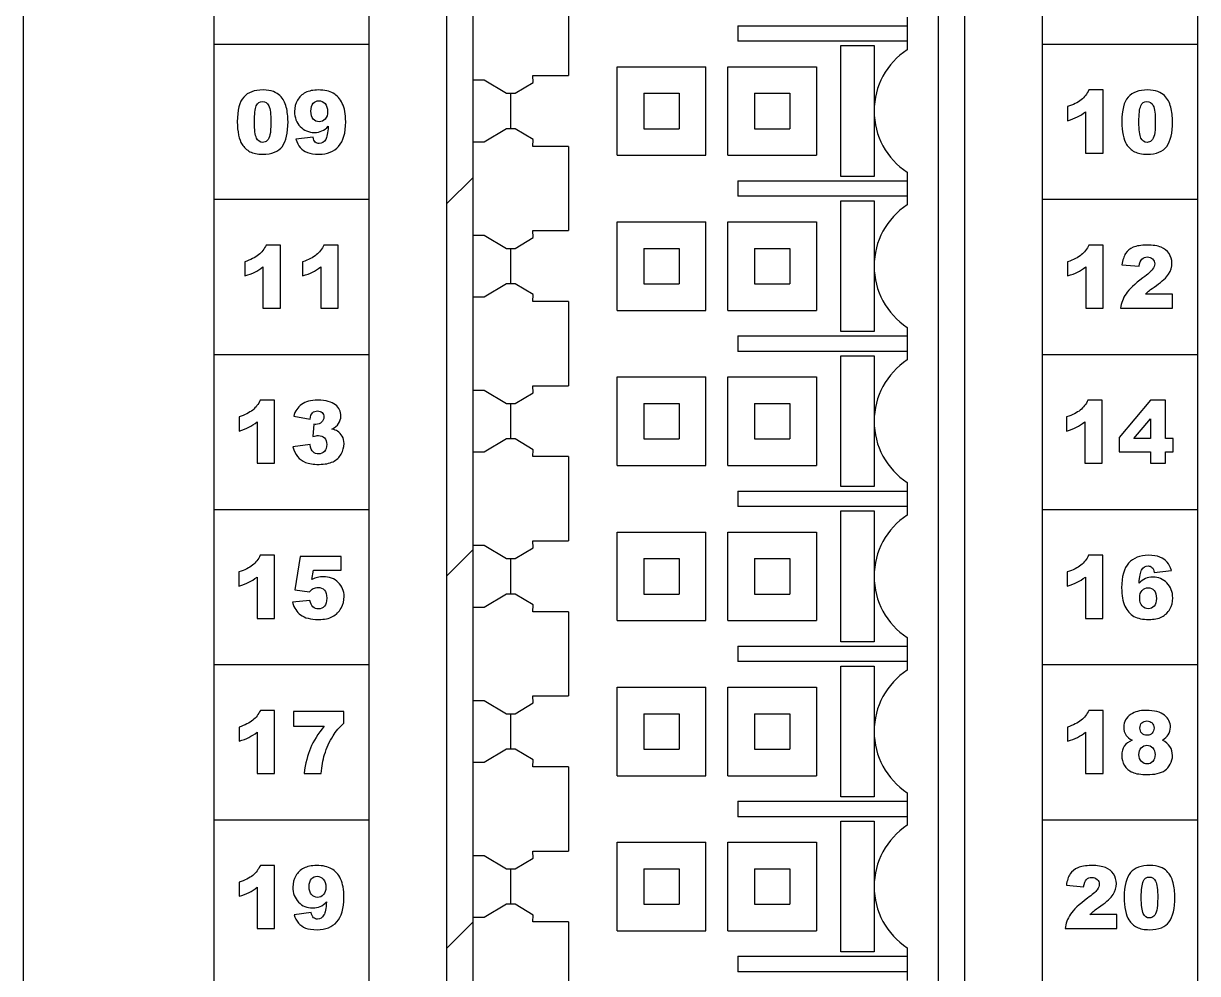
# Model space of a CAD drawing. Header units: millimetres. Extents: x 33 to 632, y -490 to 20.
# Drawn here: x 493.47 to 519.97, y -179.85 to -158.41 of the extents above; entities that cross this region are included whole.
import ezdxf

# ---------------------------------------------------------------- set-up
doc = ezdxf.new("R2010")
doc.units = ezdxf.units.MM

# ---------------------------------------------------------------- blocks, each defined once
blk = doc.blocks.new('MOD_DIM780')
at = {"linetype": 'Continuous'}
for p, q in [((115.619, 48.361), (115.619, 128.861)), ((126.119, 48.361), (126.119, 128.861)), ((115.019, 128.161), (115.019, 48.561)), ((126.719, 48.561), (126.719, 128.161)), ((109.769, 125.111), (109.769, 51.611)), ((113.269, 51.611), (113.269, 125.111)), ((128.469, 51.611), (128.469, 125.111)), ((131.969, 125.111), (131.969, 51.611)), ((105.469, 38.611), (105.469, 124.511)), ((117.769, 112.311), (117.769, 110.411)), ((125.419, 111.728), (125.419, 110.994)), ((121.594, 111.536), (121.594, 111.186)), ((121.594, 111.536), (125.419, 111.536)), ((113.269, 111.111), (109.769, 111.111)), ((125.419, 111.186), (121.594, 111.186)), ((123.918, 108.136), (123.918, 111.086)), ((123.918, 111.086), (124.669, 111.086)), ((124.669, 111.086), (124.669, 109.615)), ((131.969, 111.111), (128.469, 111.111)), ((118.869, 108.611), (118.869, 110.611)), ((118.869, 110.611), (120.869, 110.611)), ((120.869, 108.611), (120.869, 110.611)), ((121.369, 108.611), (121.369, 110.611)), ((121.369, 110.611), (123.369, 110.611)), ((123.369, 110.611), (123.369, 108.611)), ((115.619, 110.311), (115.869, 110.311)), ((115.869, 110.311), (116.369, 110.011)), ((116.566, 110.011), (116.97, 110.253)), ((116.97, 110.253), (116.969, 110.411)), ((116.969, 110.411), (117.769, 110.411)), ((116.369, 110.011), (116.566, 110.011)), ((116.469, 109.211), (116.469, 110.011)), ((119.469, 110.011), (119.469, 109.211)), ((119.469, 110.011), (120.269, 110.011)), ((120.269, 110.011), (120.269, 109.211)), ((121.969, 110.011), (121.969, 109.211)), ((121.969, 110.011), (122.769, 110.011)), ((122.769, 110.011), (122.769, 109.211)), ((129.837, 110.085), (129.515, 110.085)), ((129.837, 108.661), (129.837, 110.085)), ((124.669, 109.607), (124.669, 108.136)), ((129.035, 109.709), (129.035, 109.39)), ((129.443, 109.594), (129.443, 108.661)), ((116.369, 109.211), (115.869, 108.91)), ((116.566, 109.211), (116.369, 109.211)), ((116.97, 108.968), (116.566, 109.211)), ((119.469, 109.211), (120.269, 109.211)), ((121.969, 109.211), (122.769, 109.211)), ((112.005, 109.024), (111.618, 108.975)), ((116.969, 108.811), (116.97, 108.968)), ((115.869, 108.91), (115.619, 108.91)), ((117.769, 108.811), (116.969, 108.811)), ((117.769, 108.811), (117.769, 106.911)), ((129.443, 108.661), (129.837, 108.661)), ((118.869, 108.611), (120.869, 108.611)), ((121.369, 108.611), (123.369, 108.611)), ((124.669, 108.136), (123.918, 108.136)), ((125.419, 108.228), (125.419, 107.494)), ((115.019, 107.514), (115.619, 108.114)), ((121.594, 108.036), (121.594, 107.686)), ((121.594, 108.036), (125.419, 108.036)), ((113.269, 107.611), (109.769, 107.611)), ((125.419, 107.686), (121.594, 107.686)), ((131.969, 107.611), (128.469, 107.611)), ((123.918, 104.636), (123.918, 107.586)), ((123.918, 107.586), (124.669, 107.586)), ((124.669, 107.586), (124.669, 106.115)), ((118.869, 105.111), (118.869, 107.111)), ((118.869, 107.111), (120.869, 107.111)), ((120.869, 105.111), (120.869, 107.111)), ((121.369, 105.111), (121.369, 107.111)), ((121.369, 107.111), (123.369, 107.111)), ((123.369, 107.111), (123.369, 105.111)), ((115.619, 106.811), (115.869, 106.811)), ((115.869, 106.811), (116.369, 106.511)), ((116.97, 106.753), (116.969, 106.911)), ((116.969, 106.911), (117.769, 106.911)), ((111.268, 106.585), (110.946, 106.585)), ((111.268, 105.161), (111.268, 106.585)), ((112.573, 106.585), (112.251, 106.585)), ((112.573, 105.161), (112.573, 106.585)), ((116.566, 106.511), (116.97, 106.753)), ((129.84, 106.585), (129.518, 106.585)), ((129.84, 105.161), (129.84, 106.585)), ((116.369, 106.511), (116.566, 106.511)), ((116.469, 105.711), (116.469, 106.511)), ((119.469, 106.511), (119.469, 105.711)), ((119.469, 106.511), (120.269, 106.511)), ((120.269, 106.511), (120.269, 105.711)), ((121.969, 106.511), (121.969, 105.711)), ((121.969, 106.511), (122.769, 106.511)), ((122.769, 106.511), (122.769, 105.711)), ((110.466, 106.209), (110.466, 105.89)), ((110.875, 106.094), (110.875, 105.161)), ((111.77, 106.209), (111.77, 105.89)), ((112.179, 106.094), (112.179, 105.161)), ((124.669, 106.107), (124.669, 104.636)), ((129.037, 106.209), (129.037, 105.89)), ((129.446, 106.094), (129.446, 105.161)), ((130.263, 106.138), (130.652, 106.106)), ((116.369, 105.711), (115.869, 105.41)), ((116.566, 105.711), (116.369, 105.711)), ((116.97, 105.468), (116.566, 105.711)), ((119.469, 105.711), (120.269, 105.711)), ((121.969, 105.711), (122.769, 105.711)), ((131.401, 105.478), (130.794, 105.478)), ((131.401, 105.161), (131.401, 105.478)), ((115.869, 105.41), (115.619, 105.41)), ((116.969, 105.311), (116.97, 105.468)), ((117.769, 105.311), (116.969, 105.311)), ((117.769, 105.311), (117.769, 103.411)), ((110.875, 105.161), (111.268, 105.161)), ((112.179, 105.161), (112.573, 105.161)), ((118.869, 105.111), (120.869, 105.111)), ((121.369, 105.111), (123.369, 105.111)), ((129.446, 105.161), (129.84, 105.161)), ((130.234, 105.161), (131.401, 105.161)), ((125.419, 104.728), (125.419, 103.994)), ((121.594, 104.536), (121.594, 104.186)), ((121.594, 104.536), (125.419, 104.536)), ((124.669, 104.636), (123.918, 104.636)), ((125.419, 104.186), (121.594, 104.186)), ((113.269, 104.111), (109.769, 104.111)), ((123.918, 101.136), (123.918, 104.086)), ((123.918, 104.086), (124.669, 104.086)), ((124.669, 104.086), (124.669, 102.615)), ((131.969, 104.111), (128.469, 104.111)), ((116.97, 103.253), (116.969, 103.411)), ((116.969, 103.411), (117.769, 103.411)), ((118.869, 101.611), (118.869, 103.611)), ((118.869, 103.611), (120.869, 103.611)), ((120.869, 101.611), (120.869, 103.611)), ((121.369, 101.611), (121.369, 103.611)), ((121.369, 103.611), (123.369, 103.611)), ((123.369, 103.611), (123.369, 101.611)), ((115.619, 103.311), (115.869, 103.311)), ((115.869, 103.311), (116.369, 103.011)), ((116.566, 103.011), (116.97, 103.253)), ((111.136, 103.085), (110.814, 103.085)), ((111.136, 101.661), (111.136, 103.085)), ((116.369, 103.011), (116.566, 103.011)), ((116.469, 102.211), (116.469, 103.011)), ((119.469, 103.011), (119.469, 102.211)), ((119.469, 103.011), (120.269, 103.011)), ((120.269, 103.011), (120.269, 102.211)), ((121.969, 103.011), (121.969, 102.211)), ((121.969, 103.011), (122.769, 103.011)), ((122.769, 103.011), (122.769, 102.211)), ((129.817, 103.085), (129.495, 103.085)), ((129.817, 101.661), (129.817, 103.085)), ((130.909, 103.085), (130.2, 102.242)), ((131.248, 103.085), (130.909, 103.085)), ((131.248, 102.224), (131.248, 103.085)), ((110.334, 102.709), (110.334, 102.39)), ((110.743, 102.594), (110.743, 101.661)), ((111.569, 102.722), (111.937, 102.656)), ((124.669, 102.607), (124.669, 101.136)), ((129.015, 102.709), (129.015, 102.39)), ((129.424, 102.594), (129.424, 101.661)), ((130.533, 102.224), (130.909, 102.664)), ((130.909, 102.664), (130.909, 102.224)), ((112.021, 102.543), (112.001, 102.265)), ((111.937, 102.082), (111.548, 102.03)), ((116.369, 102.211), (115.869, 101.91)), ((116.566, 102.211), (116.369, 102.211)), ((116.97, 101.968), (116.566, 102.211)), ((119.469, 102.211), (120.269, 102.211)), ((121.969, 102.211), (122.769, 102.211)), ((130.2, 102.242), (130.2, 101.922)), ((130.909, 102.224), (130.533, 102.224)), ((131.423, 102.224), (131.248, 102.224)), ((131.423, 101.922), (131.423, 102.224)), ((115.869, 101.91), (115.619, 101.91)), ((116.969, 101.811), (116.97, 101.968)), ((117.769, 101.811), (116.969, 101.811)), ((117.769, 101.811), (117.769, 99.911)), ((130.2, 101.922), (130.909, 101.922)), ((130.909, 101.922), (130.909, 101.661)), ((131.248, 101.661), (131.248, 101.922)), ((131.248, 101.922), (131.423, 101.922)), ((110.743, 101.661), (111.136, 101.661)), ((118.869, 101.611), (120.869, 101.611)), ((121.369, 101.611), (123.369, 101.611)), ((129.424, 101.661), (129.817, 101.661)), ((130.909, 101.661), (131.248, 101.661)), ((121.594, 101.036), (121.594, 100.686)), ((121.594, 101.036), (125.419, 101.036)), ((124.669, 101.136), (123.918, 101.136)), ((125.419, 101.228), (125.419, 100.494)), ((113.269, 100.611), (109.769, 100.611)), ((125.419, 100.686), (121.594, 100.686)), ((123.918, 97.636), (123.918, 100.586)), ((123.918, 100.586), (124.669, 100.586)), ((124.669, 100.586), (124.669, 99.115)), ((131.969, 100.611), (128.469, 100.611)), ((116.97, 99.753), (116.969, 99.911)), ((116.969, 99.911), (117.769, 99.911)), ((118.869, 98.111), (118.869, 100.111)), ((118.869, 100.111), (120.869, 100.111)), ((120.869, 98.111), (120.869, 100.111)), ((121.369, 98.111), (121.369, 100.111)), ((121.369, 100.111), (123.369, 100.111)), ((123.369, 100.111), (123.369, 98.111)), ((115.019, 99.113), (115.619, 99.713)), ((115.619, 99.811), (115.869, 99.811)), ((115.869, 99.811), (116.369, 99.511)), ((116.566, 99.511), (116.97, 99.753)), ((111.135, 99.585), (110.813, 99.585)), ((111.135, 98.161), (111.135, 99.585)), ((111.715, 99.561), (111.592, 98.808)), ((112.639, 99.561), (111.715, 99.561)), ((112.639, 99.25), (112.639, 99.561)), ((116.369, 99.511), (116.566, 99.511)), ((116.469, 98.711), (116.469, 99.511)), ((119.469, 99.511), (119.469, 98.711)), ((119.469, 99.511), (120.269, 99.511)), ((120.269, 99.511), (120.269, 98.711)), ((121.969, 99.511), (121.969, 98.711)), ((121.969, 99.511), (122.769, 99.511)), ((122.769, 99.511), (122.769, 98.711)), ((129.831, 99.585), (129.509, 99.585)), ((129.831, 98.161), (129.831, 99.585)), ((110.333, 99.209), (110.333, 98.89)), ((111.98, 99.04), (112.013, 99.25)), ((112.013, 99.25), (112.639, 99.25)), ((129.029, 99.209), (129.029, 98.89)), ((130.993, 99.198), (131.38, 99.246)), ((110.741, 99.094), (110.741, 98.161)), ((124.669, 99.107), (124.669, 97.636)), ((129.438, 99.094), (129.438, 98.161)), ((111.592, 98.808), (111.924, 98.76)), ((116.369, 98.711), (115.869, 98.41)), ((116.566, 98.711), (116.369, 98.711)), ((116.97, 98.468), (116.566, 98.711)), ((119.469, 98.711), (120.269, 98.711)), ((121.969, 98.711), (122.769, 98.711)), ((111.935, 98.567), (111.542, 98.524)), ((115.869, 98.41), (115.619, 98.41)), ((116.969, 98.311), (116.97, 98.468)), ((110.741, 98.161), (111.135, 98.161)), ((117.769, 98.311), (116.969, 98.311)), ((117.769, 98.311), (117.769, 96.411)), ((118.869, 98.111), (120.869, 98.111)), ((121.369, 98.111), (123.369, 98.111)), ((129.438, 98.161), (129.831, 98.161)), ((121.594, 97.536), (121.594, 97.186)), ((121.594, 97.536), (125.419, 97.536)), ((124.669, 97.636), (123.918, 97.636)), ((125.419, 97.728), (125.419, 96.994)), ((113.269, 97.111), (109.769, 97.111)), ((125.419, 97.186), (121.594, 97.186)), ((123.918, 94.136), (123.918, 97.086)), ((123.918, 97.086), (124.669, 97.086)), ((124.669, 97.086), (124.669, 95.615)), ((131.969, 97.111), (128.469, 97.111)), ((118.869, 94.611), (118.869, 96.611)), ((118.869, 96.611), (120.869, 96.611)), ((120.869, 94.611), (120.869, 96.611)), ((121.369, 94.611), (121.369, 96.611)), ((121.369, 96.611), (123.369, 96.611)), ((123.369, 96.611), (123.369, 94.611)), ((115.619, 96.311), (115.869, 96.311)), ((115.869, 96.311), (116.369, 96.011)), ((116.566, 96.011), (116.97, 96.253)), ((116.97, 96.253), (116.969, 96.411)), ((116.969, 96.411), (117.769, 96.411)), ((111.138, 96.085), (110.816, 96.085)), ((111.138, 94.661), (111.138, 96.085)), ((111.567, 96.061), (111.567, 95.732)), ((112.703, 96.061), (111.567, 96.061)), ((112.703, 95.798), (112.703, 96.061)), ((116.369, 96.011), (116.566, 96.011)), ((116.469, 95.211), (116.469, 96.011)), ((119.469, 96.011), (119.469, 95.211)), ((119.469, 96.011), (120.269, 96.011)), ((120.269, 96.011), (120.269, 95.211)), ((121.969, 96.011), (121.969, 95.211)), ((121.969, 96.011), (122.769, 96.011)), ((122.769, 96.011), (122.769, 95.211)), ((129.837, 96.085), (129.515, 96.085)), ((129.837, 94.661), (129.837, 96.085)), ((110.336, 95.709), (110.336, 95.39)), ((111.567, 95.732), (112.259, 95.732)), ((129.035, 95.709), (129.035, 95.39)), ((110.744, 95.594), (110.744, 94.661)), ((124.669, 95.607), (124.669, 94.136)), ((129.443, 95.594), (129.443, 94.661)), ((116.369, 95.211), (115.869, 94.91)), ((116.566, 95.211), (116.369, 95.211)), ((116.97, 94.968), (116.566, 95.211)), ((119.469, 95.211), (120.269, 95.211)), ((121.969, 95.211), (122.769, 95.211)), ((115.869, 94.91), (115.619, 94.91)), ((116.969, 94.811), (116.97, 94.968)), ((110.744, 94.661), (111.138, 94.661)), ((111.803, 94.661), (112.191, 94.661)), ((117.769, 94.811), (116.969, 94.811)), ((117.769, 94.811), (117.769, 92.911)), ((118.869, 94.611), (120.869, 94.611)), ((121.369, 94.611), (123.369, 94.611)), ((129.443, 94.661), (129.837, 94.661)), ((124.669, 94.136), (123.918, 94.136)), ((125.419, 94.228), (125.419, 93.494)), ((121.594, 94.036), (121.594, 93.686)), ((121.594, 94.036), (125.419, 94.036)), ((113.269, 93.611), (109.769, 93.611)), ((125.419, 93.686), (121.594, 93.686)), ((123.918, 90.636), (123.918, 93.586)), ((123.918, 93.586), (124.669, 93.586)), ((124.669, 93.586), (124.669, 92.115)), ((131.969, 93.611), (128.469, 93.611)), ((118.869, 91.111), (118.869, 93.111)), ((118.869, 93.111), (120.869, 93.111)), ((120.869, 91.111), (120.869, 93.111)), ((121.369, 91.111), (121.369, 93.111)), ((121.369, 93.111), (123.369, 93.111)), ((123.369, 93.111), (123.369, 91.111)), ((115.619, 92.811), (115.869, 92.811)), ((115.869, 92.811), (116.369, 92.511)), ((116.566, 92.511), (116.97, 92.753)), ((116.97, 92.753), (116.969, 92.911)), ((116.969, 92.911), (117.769, 92.911)), ((111.138, 92.585), (110.816, 92.585)), ((111.138, 91.161), (111.138, 92.585)), ((116.369, 92.511), (116.566, 92.511)), ((116.469, 91.711), (116.469, 92.511)), ((119.469, 92.511), (119.469, 91.711)), ((119.469, 92.511), (120.269, 92.511)), ((120.269, 92.511), (120.269, 91.711)), ((121.969, 92.511), (121.969, 91.711)), ((121.969, 92.511), (122.769, 92.511)), ((122.769, 92.511), (122.769, 91.711)), ((110.336, 92.209), (110.336, 91.89)), ((110.745, 92.094), (110.745, 91.161)), ((124.669, 92.107), (124.669, 90.636)), ((129.009, 92.138), (129.399, 92.106)), ((116.369, 91.711), (115.869, 91.41)), ((116.566, 91.711), (116.369, 91.711)), ((116.97, 91.468), (116.566, 91.711)), ((119.469, 91.711), (120.269, 91.711)), ((121.969, 91.711), (122.769, 91.711)), ((111.965, 91.524), (111.578, 91.475)), ((116.969, 91.311), (116.97, 91.468)), ((130.148, 91.478), (129.54, 91.478)), ((130.148, 91.161), (130.148, 91.478)), ((110.745, 91.161), (111.138, 91.161)), ((115.019, 90.713), (115.619, 91.313)), ((115.869, 91.41), (115.619, 91.41)), ((117.769, 91.311), (116.969, 91.311)), ((117.769, 91.311), (117.769, 89.411)), ((128.981, 91.161), (130.148, 91.161)), ((118.869, 91.111), (120.869, 91.111)), ((121.369, 91.111), (123.369, 91.111)), ((124.669, 90.636), (123.918, 90.636)), ((125.419, 90.728), (125.419, 89.994)), ((121.594, 90.536), (121.594, 90.186)), ((121.594, 90.536), (125.419, 90.536)), ((125.419, 90.186), (121.594, 90.186))]:
    blk.add_line(p, q, dxfattribs=at)
for centre, radius, start, end in [((126.319, 109.611), 1.65, 123.0557, 236.9443), ((126.319, 106.111), 1.65, 123.0557, 236.9443), ((126.319, 102.611), 1.65, 123.0557, 236.9443), ((126.319, 99.111), 1.65, 123.0557, 236.9443), ((126.319, 95.611), 1.65, 123.0557, 236.9443), ((130.839, 95.708), 1.071, 270.0061, 282.0044), ((126.319, 92.111), 1.65, 123.0557, 236.9443)]:
    blk.add_arc(centre, radius, start, end, dxfattribs=at)
for points in [[(110.878, 110.085), (110.681, 110.085), (110.535, 110.031), (110.44, 109.925)], [(111.11, 110.049), (111.049, 110.072), (110.972, 110.085), (110.878, 110.085)], [(111.258, 109.959), (111.22, 109.996), (111.17, 110.026), (111.11, 110.049)], [(111.836, 110.026), (111.758, 109.986), (111.698, 109.929), (111.654, 109.853)], [(112.126, 110.085), (112.01, 110.085), (111.912, 110.065), (111.836, 110.026)], [(112.463, 110.012), (112.378, 110.06), (112.266, 110.085), (112.126, 110.085)], [(112.666, 109.783), (112.615, 109.888), (112.547, 109.964), (112.463, 110.012)], [(129.515, 110.085), (129.473, 109.997), (129.416, 109.922), (129.343, 109.863)], [(130.841, 110.085), (130.645, 110.085), (130.499, 110.031), (130.403, 109.925)], [(131.073, 110.049), (131.012, 110.072), (130.935, 110.085), (130.841, 110.085)], [(131.221, 109.959), (131.183, 109.996), (131.134, 110.026), (131.073, 110.049)], [(110.44, 109.925), (110.344, 109.818), (110.296, 109.632), (110.296, 109.366)], [(110.682, 109.365), (110.682, 109.541), (110.697, 109.662), (110.725, 109.727)], [(110.725, 109.727), (110.754, 109.792), (110.8, 109.826), (110.865, 109.826)], [(110.865, 109.826), (110.928, 109.826), (110.974, 109.793), (111.006, 109.729)], [(111.006, 109.729), (111.037, 109.665), (111.054, 109.54), (111.054, 109.355)], [(111.348, 109.841), (111.326, 109.882), (111.296, 109.921), (111.258, 109.959)], [(111.401, 109.698), (111.388, 109.752), (111.37, 109.8), (111.348, 109.841)], [(111.654, 109.853), (111.61, 109.776), (111.588, 109.691), (111.588, 109.598)], [(111.958, 109.609), (111.958, 109.686), (111.974, 109.745), (112.009, 109.784)], [(112.009, 109.784), (112.043, 109.822), (112.086, 109.842), (112.138, 109.842)], [(112.138, 109.842), (112.192, 109.842), (112.239, 109.82), (112.277, 109.777)], [(112.277, 109.777), (112.315, 109.734), (112.334, 109.675), (112.334, 109.599)], [(112.742, 109.368), (112.742, 109.54), (112.716, 109.678), (112.666, 109.783)], [(129.343, 109.863), (129.27, 109.803), (129.166, 109.751), (129.035, 109.709)], [(130.403, 109.925), (130.308, 109.818), (130.26, 109.632), (130.26, 109.366)], [(130.646, 109.365), (130.646, 109.541), (130.66, 109.662), (130.689, 109.727)], [(130.689, 109.727), (130.717, 109.792), (130.763, 109.826), (130.828, 109.826)], [(130.828, 109.826), (130.891, 109.826), (130.938, 109.793), (130.969, 109.729)], [(130.969, 109.729), (131.001, 109.665), (131.017, 109.54), (131.017, 109.355)], [(131.311, 109.841), (131.289, 109.882), (131.26, 109.921), (131.221, 109.959)], [(131.365, 109.698), (131.351, 109.752), (131.333, 109.8), (131.311, 109.841)], [(111.44, 109.371), (111.44, 109.484), (111.427, 109.593), (111.401, 109.698)], [(111.588, 109.598), (111.588, 109.462), (111.631, 109.349), (111.717, 109.26)], [(112.01, 109.429), (111.975, 109.471), (111.958, 109.531), (111.958, 109.609)], [(112.334, 109.599), (112.334, 109.525), (112.316, 109.468), (112.28, 109.428)], [(129.035, 109.39), (129.124, 109.417), (129.199, 109.446), (129.258, 109.476)], [(129.258, 109.476), (129.317, 109.506), (129.379, 109.545), (129.443, 109.594)], [(131.404, 109.371), (131.404, 109.484), (131.391, 109.593), (131.365, 109.698)], [(110.296, 109.366), (110.296, 109.258), (110.305, 109.159), (110.324, 109.069)], [(110.729, 109), (110.697, 109.065), (110.682, 109.187), (110.682, 109.365)], [(111.054, 109.355), (111.054, 109.228), (111.046, 109.134), (111.033, 109.075)], [(111.312, 108.813), (111.397, 108.931), (111.44, 109.117), (111.44, 109.371)], [(111.717, 109.26), (111.803, 109.171), (111.909, 109.127), (112.035, 109.127)], [(112.143, 109.367), (112.09, 109.367), (112.046, 109.387), (112.01, 109.429)], [(112.28, 109.428), (112.244, 109.387), (112.198, 109.367), (112.143, 109.367)], [(112.205, 109.16), (112.254, 109.182), (112.302, 109.217), (112.349, 109.265)], [(112.349, 109.265), (112.335, 109.114), (112.316, 109.016), (112.291, 108.97)], [(112.582, 108.813), (112.689, 108.93), (112.742, 109.115), (112.742, 109.368)], [(130.26, 109.366), (130.26, 109.258), (130.268, 109.159), (130.288, 109.069)], [(130.692, 109), (130.661, 109.065), (130.646, 109.187), (130.646, 109.365)], [(131.017, 109.355), (131.017, 109.228), (131.009, 109.134), (130.996, 109.075)], [(131.275, 108.813), (131.361, 108.931), (131.404, 109.117), (131.404, 109.371)], [(110.324, 109.069), (110.343, 108.98), (110.369, 108.91), (110.403, 108.858)], [(110.867, 108.902), (110.806, 108.902), (110.76, 108.935), (110.729, 109)], [(110.969, 108.943), (110.94, 108.916), (110.906, 108.902), (110.867, 108.902)], [(111.033, 109.075), (111.019, 109.015), (110.997, 108.971), (110.969, 108.943)], [(111.618, 108.975), (111.641, 108.9), (111.673, 108.838), (111.716, 108.788)], [(112.056, 108.908), (112.032, 108.931), (112.014, 108.969), (112.005, 109.024)], [(112.035, 109.127), (112.099, 109.127), (112.156, 109.137), (112.205, 109.16)], [(112.291, 108.97), (112.256, 108.907), (112.207, 108.876), (112.145, 108.876)], [(130.288, 109.069), (130.307, 108.98), (130.332, 108.91), (130.366, 108.858)], [(130.83, 108.902), (130.77, 108.902), (130.724, 108.935), (130.692, 109)], [(130.932, 108.943), (130.903, 108.916), (130.869, 108.902), (130.83, 108.902)], [(130.996, 109.075), (130.983, 109.015), (130.961, 108.971), (130.932, 108.943)], [(110.403, 108.858), (110.449, 108.786), (110.509, 108.73), (110.582, 108.693)], [(110.582, 108.693), (110.654, 108.656), (110.749, 108.637), (110.867, 108.637)], [(110.867, 108.637), (111.078, 108.637), (111.226, 108.695), (111.312, 108.813)], [(111.716, 108.788), (111.758, 108.739), (111.812, 108.701), (111.877, 108.675)], [(111.877, 108.675), (111.941, 108.65), (112.029, 108.637), (112.14, 108.637)], [(112.145, 108.876), (112.11, 108.876), (112.08, 108.886), (112.056, 108.908)], [(112.14, 108.637), (112.329, 108.637), (112.476, 108.695), (112.582, 108.813)], [(130.366, 108.858), (130.413, 108.786), (130.473, 108.73), (130.545, 108.693)], [(130.545, 108.693), (130.618, 108.656), (130.712, 108.637), (130.831, 108.637)], [(130.831, 108.637), (131.041, 108.637), (131.189, 108.695), (131.275, 108.813)], [(110.946, 106.585), (110.904, 106.497), (110.847, 106.422), (110.774, 106.363)], [(112.251, 106.585), (112.209, 106.497), (112.151, 106.422), (112.079, 106.363)], [(129.518, 106.585), (129.476, 106.497), (129.418, 106.422), (129.346, 106.363)], [(130.519, 106.535), (130.444, 106.502), (130.387, 106.455), (130.346, 106.394)], [(130.827, 106.585), (130.695, 106.585), (130.593, 106.567), (130.519, 106.535)], [(131.146, 106.537), (131.07, 106.568), (130.964, 106.585), (130.827, 106.585)], [(131.326, 106.394), (131.282, 106.459), (131.222, 106.506), (131.146, 106.537)], [(110.774, 106.363), (110.701, 106.303), (110.598, 106.251), (110.466, 106.209)], [(112.079, 106.363), (112.005, 106.303), (111.902, 106.251), (111.77, 106.209)], [(129.346, 106.363), (129.272, 106.303), (129.169, 106.251), (129.037, 106.209)], [(130.346, 106.394), (130.306, 106.332), (130.278, 106.247), (130.263, 106.138)], [(130.652, 106.106), (130.663, 106.184), (130.684, 106.24), (130.716, 106.271)], [(130.716, 106.271), (130.747, 106.302), (130.788, 106.318), (130.838, 106.318)], [(130.838, 106.318), (130.885, 106.318), (130.924, 106.303), (130.956, 106.272)], [(130.956, 106.272), (130.988, 106.242), (131.004, 106.205), (131.004, 106.163)], [(131.391, 106.177), (131.391, 106.257), (131.37, 106.329), (131.326, 106.394)], [(110.69, 105.976), (110.749, 106.006), (110.811, 106.045), (110.875, 106.094)], [(111.994, 105.976), (112.053, 106.006), (112.115, 106.045), (112.179, 106.094)], [(129.261, 105.976), (129.32, 106.006), (129.382, 106.045), (129.446, 106.094)], [(130.956, 106.039), (130.924, 105.994), (130.851, 105.929), (130.737, 105.845)], [(131.004, 106.163), (131.004, 106.123), (130.988, 106.082), (130.956, 106.039)], [(131.316, 105.932), (131.366, 106.01), (131.391, 106.091), (131.391, 106.177)], [(110.466, 105.89), (110.556, 105.917), (110.63, 105.946), (110.69, 105.976)], [(111.77, 105.89), (111.86, 105.917), (111.935, 105.946), (111.994, 105.976)], [(129.037, 105.89), (129.127, 105.917), (129.202, 105.946), (129.261, 105.976)], [(130.737, 105.845), (130.55, 105.707), (130.423, 105.587), (130.355, 105.485)], [(131.044, 105.677), (131.176, 105.769), (131.266, 105.854), (131.316, 105.932)], [(130.355, 105.485), (130.288, 105.384), (130.247, 105.275), (130.234, 105.161)], [(130.794, 105.478), (130.829, 105.512), (130.86, 105.541), (130.887, 105.562)], [(130.887, 105.562), (130.913, 105.584), (130.966, 105.622), (131.044, 105.677)], [(110.643, 102.863), (110.569, 102.803), (110.466, 102.751), (110.334, 102.709)], [(110.814, 103.085), (110.772, 102.997), (110.715, 102.922), (110.643, 102.863)], [(111.745, 102.991), (111.658, 102.928), (111.599, 102.838), (111.569, 102.722)], [(112.114, 103.085), (111.955, 103.085), (111.832, 103.053), (111.745, 102.991)], [(111.995, 102.801), (112.023, 102.829), (112.061, 102.843), (112.107, 102.843)], [(112.107, 102.843), (112.15, 102.843), (112.186, 102.83), (112.211, 102.804)], [(112.51, 102.982), (112.428, 103.05), (112.297, 103.085), (112.114, 103.085)], [(112.633, 102.725), (112.633, 102.829), (112.592, 102.914), (112.51, 102.982)], [(129.324, 102.863), (129.25, 102.803), (129.147, 102.751), (129.015, 102.709)], [(129.495, 103.085), (129.453, 102.997), (129.396, 102.922), (129.324, 102.863)], [(110.558, 102.476), (110.617, 102.506), (110.679, 102.545), (110.743, 102.594)], [(111.937, 102.656), (111.946, 102.725), (111.966, 102.773), (111.995, 102.801)], [(112.198, 102.587), (112.164, 102.555), (112.122, 102.538), (112.071, 102.538)], [(112.25, 102.703), (112.25, 102.658), (112.233, 102.619), (112.198, 102.587)], [(112.211, 102.804), (112.236, 102.779), (112.25, 102.745), (112.25, 102.703)], [(112.433, 102.432), (112.5, 102.469), (112.55, 102.512), (112.583, 102.561)], [(112.583, 102.561), (112.616, 102.61), (112.633, 102.664), (112.633, 102.725)], [(129.239, 102.476), (129.298, 102.506), (129.36, 102.545), (129.424, 102.594)], [(110.334, 102.39), (110.424, 102.417), (110.498, 102.446), (110.558, 102.476)], [(112.071, 102.538), (112.059, 102.538), (112.042, 102.539), (112.021, 102.543)], [(112.557, 102.385), (112.529, 102.403), (112.487, 102.419), (112.433, 102.432)], [(112.665, 102.272), (112.639, 102.319), (112.603, 102.357), (112.557, 102.385)], [(129.015, 102.39), (129.105, 102.417), (129.179, 102.446), (129.239, 102.476)], [(111.548, 102.03), (111.573, 101.942), (111.609, 101.87), (111.657, 101.813)], [(112.007, 101.919), (111.975, 101.949), (111.952, 102.004), (111.937, 102.082)], [(112.001, 102.265), (112.054, 102.28), (112.096, 102.288), (112.127, 102.288)], [(112.127, 102.288), (112.184, 102.288), (112.229, 102.27), (112.262, 102.234)], [(112.313, 102.084), (112.313, 102.02), (112.295, 101.969), (112.26, 101.931)], [(112.262, 102.234), (112.296, 102.198), (112.313, 102.149), (112.313, 102.084)], [(112.64, 101.87), (112.682, 101.944), (112.704, 102.023), (112.704, 102.105)], [(112.704, 102.105), (112.704, 102.17), (112.691, 102.225), (112.665, 102.272)], [(111.657, 101.813), (111.704, 101.755), (111.765, 101.711), (111.838, 101.682)], [(112.13, 101.874), (112.081, 101.874), (112.04, 101.888), (112.007, 101.919)], [(112.26, 101.931), (112.226, 101.893), (112.182, 101.874), (112.13, 101.874)], [(112.456, 101.697), (112.536, 101.737), (112.597, 101.795), (112.64, 101.87)], [(111.838, 101.682), (111.912, 101.652), (112.012, 101.637), (112.14, 101.637)], [(112.14, 101.637), (112.27, 101.637), (112.376, 101.658), (112.456, 101.697)], [(110.813, 99.585), (110.771, 99.497), (110.714, 99.422), (110.641, 99.363)], [(129.509, 99.585), (129.467, 99.497), (129.41, 99.422), (129.337, 99.363)], [(130.415, 99.408), (130.309, 99.29), (130.256, 99.105), (130.256, 98.853)], [(130.858, 99.585), (130.669, 99.585), (130.521, 99.525), (130.415, 99.408)], [(131.121, 99.545), (131.056, 99.571), (130.968, 99.585), (130.858, 99.585)], [(131.282, 99.432), (131.24, 99.482), (131.186, 99.52), (131.121, 99.545)], [(131.38, 99.246), (131.357, 99.32), (131.325, 99.383), (131.282, 99.432)], [(110.641, 99.363), (110.568, 99.303), (110.464, 99.251), (110.333, 99.209)], [(129.337, 99.363), (129.264, 99.303), (129.161, 99.251), (129.029, 99.209)], [(130.65, 98.956), (130.662, 99.106), (130.681, 99.204), (130.706, 99.251)], [(130.706, 99.251), (130.741, 99.313), (130.791, 99.346), (130.854, 99.346)], [(130.854, 99.346), (130.888, 99.346), (130.918, 99.334), (130.941, 99.312)], [(130.941, 99.312), (130.966, 99.289), (130.983, 99.251), (130.993, 99.198)], [(110.333, 98.89), (110.422, 98.917), (110.497, 98.946), (110.556, 98.976)], [(110.556, 98.976), (110.615, 99.006), (110.677, 99.045), (110.741, 99.094)], [(112.108, 99.086), (112.066, 99.076), (112.023, 99.06), (111.98, 99.04)], [(112.009, 98.833), (112.044, 98.851), (112.08, 98.861), (112.118, 98.861)], [(112.234, 99.101), (112.192, 99.101), (112.15, 99.096), (112.108, 99.086)], [(112.118, 98.861), (112.178, 98.861), (112.224, 98.841), (112.26, 98.802)], [(112.574, 98.974), (112.487, 99.058), (112.373, 99.101), (112.234, 99.101)], [(112.706, 98.654), (112.706, 98.782), (112.662, 98.889), (112.574, 98.974)], [(129.029, 98.89), (129.119, 98.917), (129.193, 98.946), (129.253, 98.976)], [(129.253, 98.976), (129.312, 99.006), (129.374, 99.045), (129.438, 99.094)], [(130.256, 98.853), (130.256, 98.68), (130.281, 98.542), (130.331, 98.437)], [(130.794, 99.06), (130.744, 99.037), (130.696, 99.003), (130.65, 98.956)], [(130.718, 98.794), (130.754, 98.834), (130.8, 98.854), (130.855, 98.854)], [(130.964, 99.095), (130.899, 99.095), (130.842, 99.083), (130.794, 99.06)], [(130.855, 98.854), (130.907, 98.854), (130.951, 98.833), (130.987, 98.792)], [(131.279, 98.961), (131.194, 99.05), (131.088, 99.095), (130.964, 99.095)], [(131.41, 98.622), (131.41, 98.759), (131.366, 98.871), (131.279, 98.961)], [(111.924, 98.76), (111.954, 98.795), (111.983, 98.82), (112.009, 98.833)], [(112.26, 98.802), (112.296, 98.763), (112.314, 98.702), (112.314, 98.619)], [(112.314, 98.619), (112.314, 98.537), (112.296, 98.476), (112.261, 98.435)], [(112.638, 98.394), (112.683, 98.477), (112.706, 98.564), (112.706, 98.654)], [(130.664, 98.622), (130.664, 98.696), (130.682, 98.754), (130.718, 98.794)], [(130.721, 98.443), (130.683, 98.486), (130.664, 98.546), (130.664, 98.622)], [(130.987, 98.792), (131.023, 98.75), (131.041, 98.69), (131.041, 98.611)], [(131.041, 98.611), (131.041, 98.534), (131.024, 98.476), (130.99, 98.437)], [(131.344, 98.369), (131.388, 98.445), (131.41, 98.529), (131.41, 98.622)], [(111.542, 98.524), (111.561, 98.458), (111.585, 98.403), (111.613, 98.359)], [(111.613, 98.359), (111.642, 98.315), (111.679, 98.275), (111.725, 98.241)], [(112.002, 98.422), (111.967, 98.455), (111.945, 98.504), (111.935, 98.567)], [(112.127, 98.374), (112.078, 98.374), (112.036, 98.39), (112.002, 98.422)], [(112.261, 98.435), (112.225, 98.394), (112.181, 98.374), (112.127, 98.374)], [(112.447, 98.203), (112.529, 98.247), (112.593, 98.31), (112.638, 98.394)], [(130.331, 98.437), (130.382, 98.332), (130.45, 98.256), (130.535, 98.208)], [(130.861, 98.379), (130.806, 98.379), (130.759, 98.4), (130.721, 98.443)], [(130.99, 98.437), (130.955, 98.398), (130.912, 98.379), (130.861, 98.379)], [(131.162, 98.195), (131.24, 98.234), (131.3, 98.292), (131.344, 98.369)], [(111.725, 98.241), (111.771, 98.207), (111.827, 98.18), (111.893, 98.163)], [(111.893, 98.163), (111.959, 98.146), (112.038, 98.137), (112.131, 98.137)], [(112.131, 98.137), (112.259, 98.137), (112.365, 98.159), (112.447, 98.203)], [(130.535, 98.208), (130.619, 98.161), (130.732, 98.137), (130.872, 98.137)], [(130.872, 98.137), (130.988, 98.137), (131.085, 98.157), (131.162, 98.195)], [(110.816, 96.085), (110.774, 95.997), (110.717, 95.922), (110.644, 95.863)], [(129.515, 96.085), (129.473, 95.997), (129.416, 95.922), (129.343, 95.863)], [(130.468, 95.998), (130.357, 95.924), (130.303, 95.828), (130.303, 95.711)], [(130.809, 96.085), (130.668, 96.085), (130.554, 96.056), (130.468, 95.998)], [(131.223, 95.977), (131.134, 96.048), (130.996, 96.085), (130.809, 96.085)], [(131.358, 95.708), (131.358, 95.816), (131.313, 95.906), (131.223, 95.977)], [(110.644, 95.863), (110.57, 95.803), (110.467, 95.751), (110.336, 95.709)], [(112.259, 95.732), (112.117, 95.556), (112.012, 95.39), (111.947, 95.236)], [(112.456, 95.509), (112.521, 95.612), (112.604, 95.708), (112.703, 95.798)], [(129.343, 95.863), (129.27, 95.803), (129.166, 95.751), (129.035, 95.709)], [(130.303, 95.711), (130.303, 95.64), (130.322, 95.577), (130.36, 95.522)], [(130.669, 95.688), (130.669, 95.735), (130.683, 95.773), (130.712, 95.803)], [(130.713, 95.571), (130.683, 95.6), (130.669, 95.64), (130.669, 95.688)], [(130.712, 95.803), (130.742, 95.832), (130.78, 95.848), (130.828, 95.848)], [(130.828, 95.848), (130.874, 95.848), (130.912, 95.832), (130.942, 95.802)], [(130.942, 95.802), (130.972, 95.771), (130.988, 95.732), (130.988, 95.684)], [(130.988, 95.684), (130.988, 95.638), (130.973, 95.599), (130.945, 95.571)], [(131.305, 95.532), (131.34, 95.586), (131.358, 95.645), (131.358, 95.708)], [(110.336, 95.39), (110.425, 95.417), (110.5, 95.446), (110.559, 95.476)], [(110.559, 95.476), (110.618, 95.506), (110.68, 95.545), (110.744, 95.594)], [(112.265, 95.088), (112.311, 95.242), (112.375, 95.383), (112.456, 95.509)], [(129.035, 95.39), (129.124, 95.417), (129.199, 95.446), (129.258, 95.476)], [(129.258, 95.476), (129.317, 95.506), (129.379, 95.545), (129.443, 95.594)], [(130.494, 95.413), (130.414, 95.382), (130.355, 95.338), (130.317, 95.28)], [(130.36, 95.522), (130.388, 95.482), (130.433, 95.446), (130.494, 95.413)], [(130.835, 95.527), (130.784, 95.527), (130.744, 95.541), (130.713, 95.571)], [(130.945, 95.571), (130.916, 95.541), (130.879, 95.527), (130.835, 95.527)], [(131.179, 95.413), (131.236, 95.451), (131.278, 95.491), (131.305, 95.532)], [(131.347, 95.269), (131.31, 95.328), (131.254, 95.377), (131.179, 95.413)], [(111.947, 95.236), (111.882, 95.081), (111.834, 94.889), (111.803, 94.661)], [(130.317, 95.28), (130.279, 95.223), (130.26, 95.154), (130.26, 95.072)], [(130.648, 95.086), (130.648, 95.151), (130.665, 95.202), (130.701, 95.24)], [(130.701, 95.24), (130.737, 95.279), (130.779, 95.298), (130.828, 95.298)], [(130.828, 95.298), (130.877, 95.298), (130.92, 95.278), (130.957, 95.238)], [(130.957, 95.238), (130.994, 95.198), (131.013, 95.148), (131.013, 95.087)], [(131.404, 95.07), (131.404, 95.143), (131.385, 95.209), (131.347, 95.269)], [(112.191, 94.661), (112.203, 94.825), (112.228, 94.967), (112.265, 95.088)], [(130.26, 95.072), (130.26, 94.988), (130.28, 94.912), (130.32, 94.844)], [(130.704, 94.934), (130.666, 94.973), (130.648, 95.024), (130.648, 95.086)], [(130.833, 94.876), (130.784, 94.876), (130.741, 94.895), (130.704, 94.934)], [(130.958, 94.935), (130.921, 94.895), (130.879, 94.876), (130.833, 94.876)], [(131.013, 95.087), (131.013, 95.025), (130.994, 94.975), (130.958, 94.935)], [(131.237, 94.733), (131.284, 94.766), (131.323, 94.813), (131.355, 94.874)], [(131.355, 94.874), (131.388, 94.935), (131.404, 95), (131.404, 95.07)], [(130.32, 94.844), (130.361, 94.775), (130.421, 94.724), (130.5, 94.689)], [(130.5, 94.689), (130.578, 94.655), (130.691, 94.637), (130.839, 94.637)], [(131.062, 94.66), (131.132, 94.675), (131.19, 94.7), (131.237, 94.733)], [(110.816, 92.585), (110.774, 92.497), (110.717, 92.422), (110.645, 92.363)], [(111.796, 92.526), (111.719, 92.486), (111.659, 92.429), (111.615, 92.353)], [(112.086, 92.585), (111.97, 92.585), (111.873, 92.565), (111.796, 92.526)], [(112.423, 92.512), (112.339, 92.56), (112.226, 92.585), (112.086, 92.585)], [(112.626, 92.283), (112.575, 92.388), (112.508, 92.464), (112.423, 92.512)], [(129.265, 92.535), (129.191, 92.502), (129.133, 92.455), (129.093, 92.394)], [(129.574, 92.585), (129.442, 92.585), (129.34, 92.567), (129.265, 92.535)], [(129.892, 92.537), (129.816, 92.568), (129.71, 92.585), (129.574, 92.585)], [(130.072, 92.394), (130.028, 92.459), (129.969, 92.506), (129.892, 92.537)], [(130.895, 92.585), (130.699, 92.585), (130.553, 92.531), (130.457, 92.425)], [(131.127, 92.549), (131.066, 92.572), (130.989, 92.585), (130.895, 92.585)], [(131.275, 92.459), (131.237, 92.496), (131.188, 92.526), (131.127, 92.549)], [(110.645, 92.363), (110.571, 92.303), (110.468, 92.251), (110.336, 92.209)], [(111.615, 92.353), (111.571, 92.276), (111.549, 92.191), (111.549, 92.098)], [(111.918, 92.109), (111.918, 92.186), (111.935, 92.245), (111.969, 92.284)], [(111.969, 92.284), (112.003, 92.322), (112.046, 92.342), (112.098, 92.342)], [(112.098, 92.342), (112.152, 92.342), (112.199, 92.32), (112.237, 92.277)], [(112.237, 92.277), (112.276, 92.234), (112.295, 92.175), (112.295, 92.099)], [(112.702, 91.868), (112.702, 92.04), (112.677, 92.178), (112.626, 92.283)], [(129.093, 92.394), (129.052, 92.332), (129.025, 92.247), (129.009, 92.138)], [(129.399, 92.106), (129.409, 92.184), (129.43, 92.24), (129.462, 92.271)], [(129.462, 92.271), (129.493, 92.302), (129.535, 92.318), (129.584, 92.318)], [(129.584, 92.318), (129.632, 92.318), (129.671, 92.303), (129.703, 92.272)], [(129.703, 92.272), (129.734, 92.242), (129.75, 92.205), (129.75, 92.163)], [(130.138, 92.177), (130.138, 92.257), (130.116, 92.329), (130.072, 92.394)], [(130.457, 92.425), (130.362, 92.318), (130.314, 92.132), (130.314, 91.866)], [(130.7, 91.865), (130.7, 92.041), (130.714, 92.162), (130.743, 92.227)], [(130.743, 92.227), (130.771, 92.292), (130.817, 92.326), (130.882, 92.326)], [(130.882, 92.326), (130.945, 92.326), (130.992, 92.293), (131.023, 92.229)], [(131.023, 92.229), (131.055, 92.165), (131.071, 92.04), (131.071, 91.855)], [(131.365, 92.341), (131.343, 92.382), (131.314, 92.421), (131.275, 92.459)], [(131.419, 92.198), (131.405, 92.252), (131.387, 92.3), (131.365, 92.341)], [(110.336, 91.89), (110.426, 91.917), (110.5, 91.946), (110.56, 91.976)], [(110.56, 91.976), (110.619, 92.006), (110.681, 92.045), (110.745, 92.094)], [(111.549, 92.098), (111.549, 91.962), (111.592, 91.849), (111.678, 91.76)], [(111.971, 91.929), (111.936, 91.971), (111.918, 92.031), (111.918, 92.109)], [(112.295, 92.099), (112.295, 92.025), (112.277, 91.968), (112.24, 91.928)], [(129.702, 92.039), (129.67, 91.994), (129.598, 91.929), (129.484, 91.845)], [(129.75, 92.163), (129.75, 92.123), (129.734, 92.082), (129.702, 92.039)], [(130.063, 91.932), (130.112, 92.01), (130.138, 92.091), (130.138, 92.177)], [(131.458, 91.871), (131.458, 91.984), (131.444, 92.093), (131.419, 92.198)], [(111.678, 91.76), (111.764, 91.671), (111.87, 91.627), (111.996, 91.627)], [(112.104, 91.867), (112.05, 91.867), (112.006, 91.887), (111.971, 91.929)], [(112.24, 91.928), (112.204, 91.887), (112.158, 91.867), (112.104, 91.867)], [(112.166, 91.66), (112.214, 91.682), (112.262, 91.717), (112.309, 91.765)], [(112.309, 91.765), (112.296, 91.614), (112.277, 91.516), (112.251, 91.47)], [(112.543, 91.313), (112.649, 91.43), (112.702, 91.615), (112.702, 91.868)], [(129.484, 91.845), (129.297, 91.707), (129.17, 91.587), (129.102, 91.485)], [(129.79, 91.677), (129.922, 91.769), (130.013, 91.854), (130.063, 91.932)], [(130.314, 91.866), (130.314, 91.758), (130.322, 91.659), (130.341, 91.569)], [(130.746, 91.5), (130.715, 91.565), (130.7, 91.687), (130.7, 91.865)], [(131.071, 91.855), (131.071, 91.728), (131.063, 91.634), (131.05, 91.575)], [(131.329, 91.313), (131.415, 91.431), (131.458, 91.617), (131.458, 91.871)], [(111.578, 91.475), (111.601, 91.4), (111.634, 91.338), (111.677, 91.288)], [(112.016, 91.408), (111.992, 91.431), (111.975, 91.469), (111.965, 91.524)], [(111.996, 91.627), (112.06, 91.627), (112.116, 91.637), (112.166, 91.66)], [(112.251, 91.47), (112.216, 91.407), (112.168, 91.376), (112.106, 91.376)], [(129.102, 91.485), (129.034, 91.384), (128.994, 91.275), (128.981, 91.161)], [(129.54, 91.478), (129.576, 91.512), (129.606, 91.541), (129.633, 91.562)], [(129.633, 91.562), (129.66, 91.584), (129.712, 91.622), (129.79, 91.677)], [(130.341, 91.569), (130.361, 91.48), (130.386, 91.41), (130.42, 91.358)], [(130.884, 91.402), (130.824, 91.402), (130.778, 91.435), (130.746, 91.5)], [(130.986, 91.443), (130.957, 91.416), (130.923, 91.402), (130.884, 91.402)], [(131.05, 91.575), (131.037, 91.515), (131.015, 91.471), (130.986, 91.443)], [(111.677, 91.288), (111.719, 91.239), (111.772, 91.201), (111.837, 91.175)], [(111.837, 91.175), (111.901, 91.15), (111.989, 91.137), (112.101, 91.137)], [(112.106, 91.376), (112.07, 91.376), (112.041, 91.386), (112.016, 91.408)], [(112.101, 91.137), (112.289, 91.137), (112.436, 91.195), (112.543, 91.313)], [(130.42, 91.358), (130.467, 91.286), (130.527, 91.23), (130.599, 91.193)], [(130.599, 91.193), (130.672, 91.156), (130.766, 91.137), (130.885, 91.137)], [(130.885, 91.137), (131.095, 91.137), (131.243, 91.195), (131.329, 91.313)]]:
    blk.add_open_spline(points, degree=3, dxfattribs=at)

msp = doc.modelspace()

# ---------------------------------------------------------------- block references
msp.add_blockref('MOD_DIM780', (388, -270))

doc.saveas('drawing.dxf')
